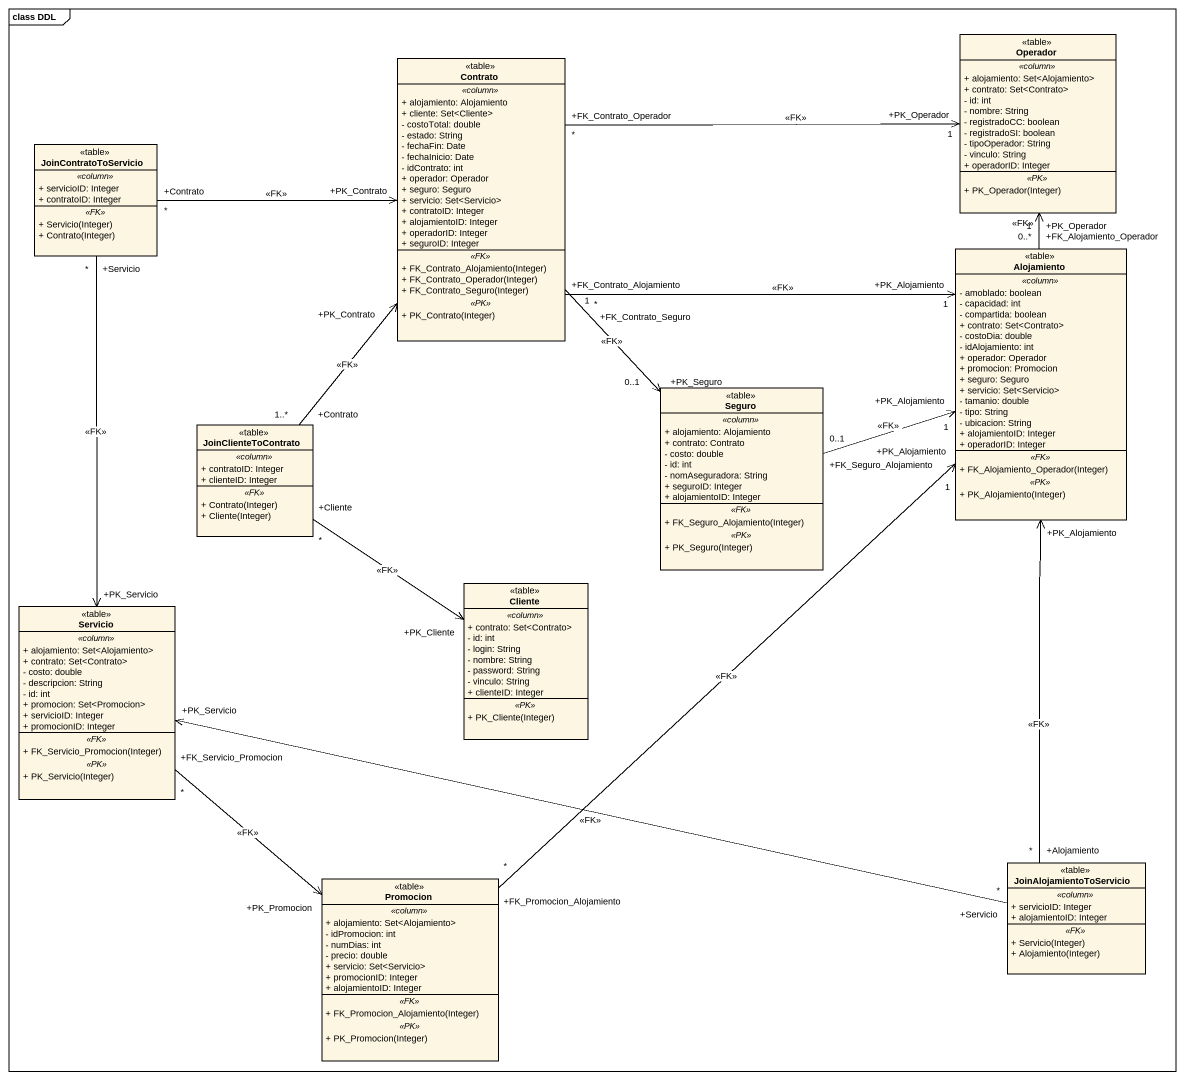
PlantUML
@startuml
mainframe class DDL
hide circle
hide empty members
skinparam classAttributeIconSize 0
class Contrato <<table>> {
  .. <<column>> ..
  + alojamiento: Alojamiento
  + cliente: Set<Cliente>
  - costoTotal: double
  - estado: String
  - fechaFin: Date
  - fechaInicio: Date
  - idContrato: int
  + operador: Operador
  + seguro: Seguro
  + servicio: Set<Servicio>
  + contratoID: Integer
  + alojamientoID: Integer
  + operadorID: Integer
  + seguroID: Integer
  .. <<FK>> ..
  + FK_Contrato_Alojamiento(Integer)
  + FK_Contrato_Operador(Integer)
  + FK_Contrato_Seguro(Integer)
  .. <<PK>> ..
  + PK_Contrato(Integer)
}
class Operador <<table>> {
  .. <<column>> ..
  + alojamiento: Set<Alojamiento>
  + contrato: Set<Contrato>
  - id: int
  - nombre: String
  - registradoCC: boolean
  - registradoSI: boolean
  - tipoOperador: String
  - vinculo: String
  + operadorID: Integer
  .. <<PK>> ..
  + PK_Operador(Integer)
}
class JoinContratoToServicio <<table>> {
  .. <<column>> ..
  + servicioID: Integer
  + contratoID: Integer
  .. <<FK>> ..
  + Servicio(Integer)
  + Contrato(Integer)
}
class Alojamiento <<table>> {
  .. <<column>> ..
  - amoblado: boolean
  - capacidad: int
  - compartida: boolean
  + contrato: Set<Contrato>
  - costoDia: double
  - idAlojamiento: int
  + operador: Operador
  + promocion: Promocion
  + seguro: Seguro
  + servicio: Set<Servicio>
  - tamanio: double
  - tipo: String
  - ubicacion: String
  + alojamientoID: Integer
  + operadorID: Integer
  .. <<FK>> ..
  + FK_Alojamiento_Operador(Integer)
  .. <<PK>> ..
  + PK_Alojamiento(Integer)
}
class Seguro <<table>> {
  .. <<column>> ..
  + alojamiento: Alojamiento
  + contrato: Contrato
  - costo: double
  - id: int
  - nomAseguradora: String
  + seguroID: Integer
  + alojamientoID: Integer
  .. <<FK>> ..
  + FK_Seguro_Alojamiento(Integer)
  .. <<PK>> ..
  + PK_Seguro(Integer)
}
class JoinClienteToContrato <<table>> {
  .. <<column>> ..
  + contratoID: Integer
  + clienteID: Integer
  .. <<FK>> ..
  + Contrato(Integer)
  + Cliente(Integer)
}
class Servicio <<table>> {
  .. <<column>> ..
  + alojamiento: Set<Alojamiento>
  + contrato: Set<Contrato>
  - costo: double
  - descripcion: String
  - id: int
  + promocion: Set<Promocion>
  + servicioID: Integer
  + promocionID: Integer
  .. <<FK>> ..
  + FK_Servicio_Promocion(Integer)
  .. <<PK>> ..
  + PK_Servicio(Integer)
}
class Cliente <<table>> {
  .. <<column>> ..
  + contrato: Set<Contrato>
  - id: int
  - login: String
  - nombre: String
  - password: String
  - vinculo: String
  + clienteID: Integer
  .. <<PK>> ..
  + PK_Cliente(Integer)
}
class Promocion <<table>> {
  .. <<column>> ..
  + alojamiento: Set<Alojamiento>
  - idPromocion: int
  - numDias: int
  - precio: double
  + servicio: Set<Servicio>
  + promocionID: Integer
  + alojamientoID: Integer
  .. <<FK>> ..
  + FK_Promocion_Alojamiento(Integer)
  .. <<PK>> ..
  + PK_Promocion(Integer)
}
class JoinAlojamientoToServicio <<table>> {
  .. <<column>> ..
  + servicioID: Integer
  + alojamientoID: Integer
  .. <<FK>> ..
  + Servicio(Integer)
  + Alojamiento(Integer)
}
Contrato "+FK_Contrato_Operador\n*" -right-> "+PK_Operador\n1" Operador : <<FK>>
Contrato "+FK_Contrato_Alojamiento\n*" -right-> "+PK_Alojamiento\n1" Alojamiento : <<FK>>
Contrato "+FK_Contrato_Seguro\n1" --> "+PK_Seguro\n0..1" Seguro : <<FK>>
JoinContratoToServicio "+Contrato\n*" -right-> "+PK_Contrato" Contrato : <<FK>>
JoinContratoToServicio "+Servicio\n*" --> "+PK_Servicio" Servicio : <<FK>>
Alojamiento "+FK_Alojamiento_Operador\n0..*" -up-> "+PK_Operador\n1" Operador : <<FK>>
Seguro "+FK_Seguro_Alojamiento\n0..1" -right-> "+PK_Alojamiento\n1" Alojamiento : <<FK>>
JoinClienteToContrato "+Contrato\n1..*" -up-> "+PK_Contrato" Contrato : <<FK>>
JoinClienteToContrato "+Cliente\n*" --> "+PK_Cliente" Cliente : <<FK>>
Servicio "+FK_Servicio_Promocion\n*" --> "+PK_Promocion" Promocion : <<FK>>
Promocion "+FK_Promocion_Alojamiento\n*" -up-> "+PK_Alojamiento\n1" Alojamiento : <<FK>>
JoinAlojamientoToServicio "+Alojamiento\n*" -up-> "+PK_Alojamiento" Alojamiento : <<FK>>
JoinAlojamientoToServicio "+Servicio\n*" -left-> "+PK_Servicio" Servicio : <<FK>>
@enduml
